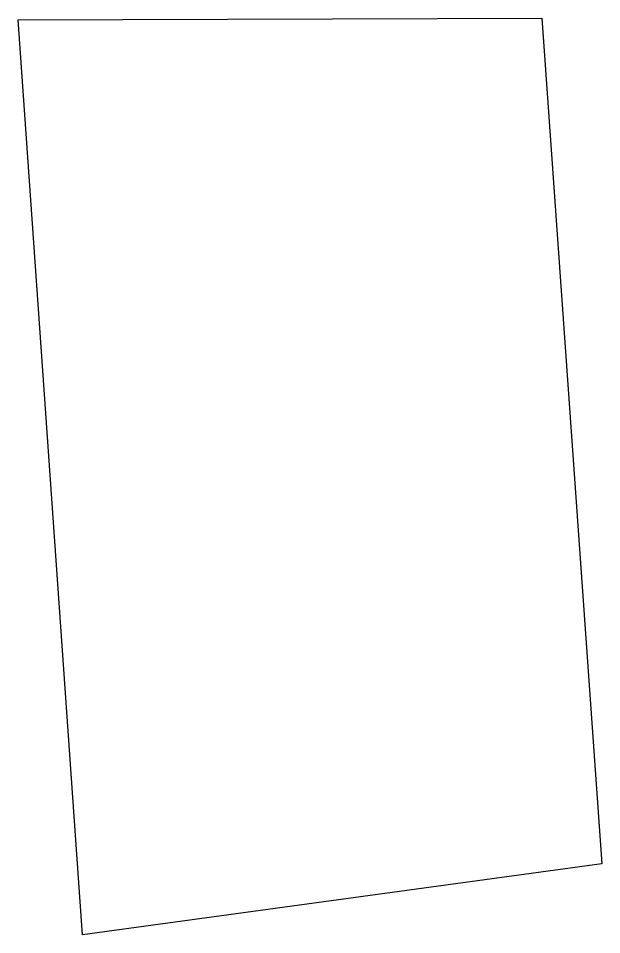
# Model space of a CAD drawing. Header units: millimetres. Extents: x 603042.5 to 603092.9, y 1300993.4 to 1301072.5.
import ezdxf

# ---------------------------------------------------------------- set-up
doc = ezdxf.new("R2010")
doc.units = ezdxf.units.MM

msp = doc.modelspace()

# ---------------------------------------------------------------- linework, layer by layer
msp.add_lwpolyline([(603087.725, 1301072.457), (603092.897, 1300999.483), (603048.057, 1300993.365), (603042.527, 1301072.317)], close=True)

doc.saveas('drawing.dxf')
